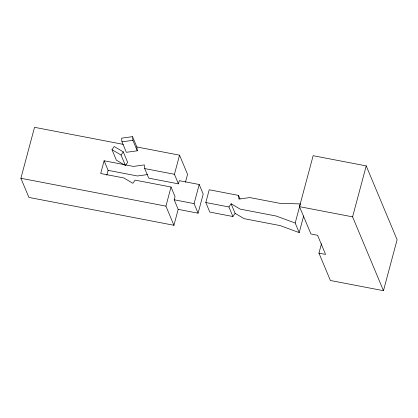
<?xml version="1.0" encoding="UTF-8"?>
<svg xmlns="http://www.w3.org/2000/svg" width="418" height="418" viewBox="0 0 418 418"><rect width="100%" height="100%" fill="white"/><g stroke="black" fill="none" stroke-linecap="round" stroke-linejoin="round"><path stroke-width="0.63" d="M124.507 164.692L104.108 160.773L100.701 173.517L123.806 177.953L132.887 183.303L135.077 180.121L171.035 187.029L175.037 196.601L174.186 199.783L178.188 209.355L173.93 225.281L28.905 197.416L20.9 178.277L34.532 127.312L123.331 144.377M106.815 175.199L108.116 170.345L104.108 160.773M173.93 225.281L165.925 206.142L171.035 187.029M125.781 164.938L133.431 166.411L144.346 164.901L144.706 168.574L148.709 178.146L178.444 183.857L174.442 174.29L179.552 155.177L136.749 146.953M178.444 183.857L179.296 180.675L199.203 184.5L203.205 194.067L198.095 213.18L178.188 209.355M185.43 182.279L187.557 174.316L179.552 155.177M198.095 213.18L194.088 203.608L199.203 184.5M232.915 216.519L228.912 206.952L231.107 203.77L235.109 213.337L232.915 216.519L209.815 212.083L205.813 202.511L209.219 189.772L238.537 195.405L240.042 198.994M318.95 253.146L325.585 254.421L317.581 235.277L310.945 234.002L299.507 206.659L313.139 155.7L366.22 165.899L397.1 239.723L383.468 290.688L330.392 280.488L318.95 253.146L321.479 243.704M235.109 213.337L244.19 218.687L280.144 225.595L299.199 232.607L295.197 223.034L300.307 203.927L279.548 203.284L249.812 197.573L238.897 199.078L238.537 195.405M299.199 232.607L303.651 215.96M383.468 290.688L352.588 216.858L366.22 165.899M111.987 149.701L114.177 146.519L123.258 151.865L127.642 162.346L125.452 165.528L116.371 160.183L111.987 149.701L121.068 155.047L125.452 165.528M121.068 155.047L123.258 151.865M132.527 136.649L121.612 138.154L121.972 141.827L126.356 152.309L137.271 150.804L136.911 147.131L132.527 136.649L132.887 140.323L137.271 150.804M121.972 141.827L132.882 140.323M147.706 174.562L137.433 175.978L108.116 170.345M144.701 168.574L174.442 174.29M299.507 206.659L352.588 216.858M205.813 202.511L228.912 206.952M174.186 199.783L194.088 203.608M20.9 178.277L165.925 206.142M295.197 223.034L276.141 216.028L240.188 209.115L231.107 203.77"/></g></svg>
